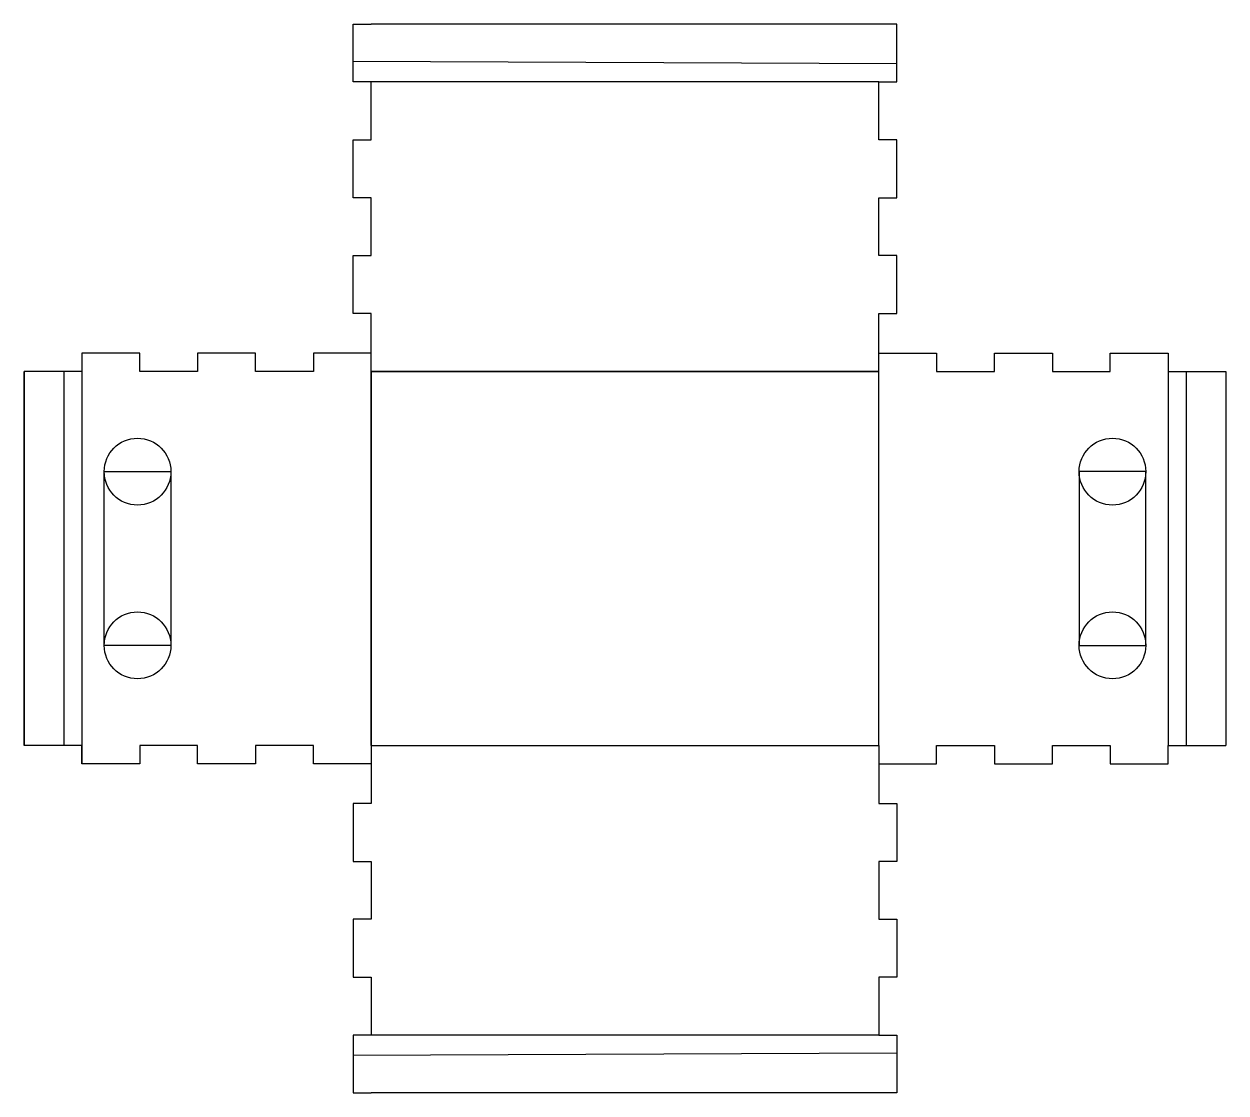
# Model space of a CAD drawing. Header units: millimetres. Extents: x -130 to 320, y -130 to 270.
import ezdxf

# ---------------------------------------------------------------- set-up
doc = ezdxf.new("R2010")
doc.units = ezdxf.units.MM
doc.layers.get('0').update_dxf_attribs({"linetype": 'CONTINUOUS'})

msp = doc.modelspace()

# ---------------------------------------------------------------- linework, layer by layer
for p, q in [((190, 270), (0, 270)), ((-6.8, 248.33), (-6.8, 270)), ((-6.8, 270), (0, 270)), ((196.8, 270), (190, 270)), ((196.8, 248.33), (196.8, 270)), ((196.8, 255.13), (-6.86, 256)), ((0, 248.33), (-6.8, 248.33)), ((0, 226.67), (0, 248.33)), ((190, 248.33), (0, 248.33)), ((190, 226.67), (190, 248.33)), ((190, 248.33), (196.8, 248.33)), ((-6.8, 205), (-6.8, 226.67)), ((-6.8, 226.67), (0, 226.67)), ((196.8, 226.67), (190, 226.67)), ((196.8, 205), (196.8, 226.67)), ((0, 205), (-6.8, 205)), ((0, 183.33), (0, 205)), ((190, 183.33), (190, 205)), ((190, 205), (196.8, 205)), ((-6.8, 161.67), (-6.8, 183.33)), ((-6.8, 183.33), (0, 183.33)), ((196.8, 183.33), (190, 183.33)), ((196.8, 161.67), (196.8, 183.33)), ((0, 161.67), (-6.8, 161.67)), ((0, 140), (0, 161.67)), ((190, 140), (190, 161.67)), ((190, 161.67), (196.8, 161.67)), ((-108.33, 146.8), (-108.33, 140)), ((-86.67, 146.8), (-108.33, 146.8)), ((-108.33, 146.8), (-108.33, 0)), ((-86.67, 140), (-86.67, 146.8)), ((-43.33, 146.8), (-65, 146.8)), ((-65, 146.8), (-65, 140)), ((-43.33, 140), (-43.33, 146.8)), ((-21.67, 146.8), (-21.67, 140)), ((0, 146.8), (-21.67, 146.8)), ((0, 140), (0, 146.8)), ((190, 140), (190, 146.8)), ((190, 146.8), (211.67, 146.8)), ((211.67, 146.8), (211.67, 140)), ((233.33, 140), (233.33, 146.8)), ((233.33, 146.8), (255, 146.8)), ((255, 146.8), (255, 140)), ((276.67, 140), (276.67, 146.8)), ((276.67, 146.8), (298.33, 146.8)), ((298.33, 146.8), (298.33, 140)), ((298.33, 146.8), (298.33, 0)), ((-130, 0), (-130, 140)), ((-108.33, 140), (-130, 140)), ((-130, 140), (-130, 0)), ((-115.13, 140), (-115.13, 0)), ((-108.33, 140), (-108.33, -6.8)), ((-65, 140), (-86.67, 140)), ((-21.67, 140), (-43.33, 140)), ((190, 140), (0, 140)), ((0, 140), (0, 0)), ((0, 140), (190, 140)), ((0, 140), (0, 0)), ((0, 0), (0, 140)), ((0, 0), (0, 140)), ((190, 0), (190, 140)), ((190, 0), (190, 140)), ((211.67, 140), (233.33, 140)), ((255, 140), (276.67, 140)), ((298.33, 140), (320, 140)), ((305.13, 140), (305.13, 0)), ((320, 140), (320, 0)), ((-108.33, 0), (-130, 0)), ((-108.33, -6.8), (-108.33, 0)), ((-86.67, 0), (-86.67, -6.8)), ((-65, 0), (-86.67, 0)), ((-65, -6.8), (-65, 0)), ((-43.33, 0), (-43.33, -6.8)), ((-21.67, 0), (-43.33, 0)), ((-21.67, -6.8), (-21.67, 0)), ((0, 0), (190, 0)), ((0, 0), (190, 0)), ((0, 0), (0, -21.67)), ((0, 0), (0, -6.8)), ((190, 0), (190, -6.8)), ((190, 0), (190, -21.67)), ((211.67, 0), (233.33, 0)), ((211.67, -6.8), (211.67, 0)), ((233.33, 0), (233.33, -6.8)), ((255, 0), (276.67, 0)), ((255, -6.8), (255, 0)), ((276.67, 0), (276.67, -6.8)), ((298.33, -6.8), (298.33, 0)), ((298.33, 0), (320, 0)), ((-86.67, -6.8), (-108.33, -6.8)), ((-43.33, -6.8), (-65, -6.8)), ((0, -6.8), (-21.67, -6.8)), ((190, -6.8), (211.67, -6.8)), ((233.33, -6.8), (255, -6.8)), ((276.67, -6.8), (298.33, -6.8)), ((-6.8, -21.67), (-6.8, -43.33)), ((0, -21.67), (-6.8, -21.67)), ((190, -21.67), (196.8, -21.67)), ((196.8, -21.67), (196.8, -43.33)), ((-6.8, -43.33), (0, -43.33)), ((0, -43.33), (0, -65)), ((190, -43.33), (190, -65)), ((196.8, -43.33), (190, -43.33)), ((-6.8, -65), (-6.8, -86.67)), ((0, -65), (-6.8, -65)), ((190, -65), (196.8, -65)), ((196.8, -65), (196.8, -86.67)), ((-6.8, -86.67), (0, -86.67)), ((0, -86.67), (0, -108.33)), ((196.8, -86.67), (190, -86.67)), ((190, -86.67), (190, -108.33)), ((-6.8, -108.33), (-6.8, -130)), ((0, -108.33), (-6.8, -108.33)), ((190, -108.33), (0, -108.33)), ((190, -108.33), (196.8, -108.33)), ((196.8, -108.33), (196.8, -130)), ((196.8, -115.13), (-6.86, -116)), ((-6.8, -130), (0, -130)), ((190, -130), (0, -130)), ((196.8, -130), (190, -130))]:
    msp.add_line(p, q)
for points in [[(-100, 102.5), (-75, 102.5), (-75, 37.5), (-100, 37.5)], [(290, 102.5), (265, 102.5), (265, 37.5), (290, 37.5)]]:
    msp.add_lwpolyline(points, close=True)
for centre in [(-87.5, 102.5), (277.5, 102.5), (-87.5, 37.5), (277.5, 37.5)]:
    msp.add_circle(centre, 12.5)

doc.saveas('drawing.dxf')
